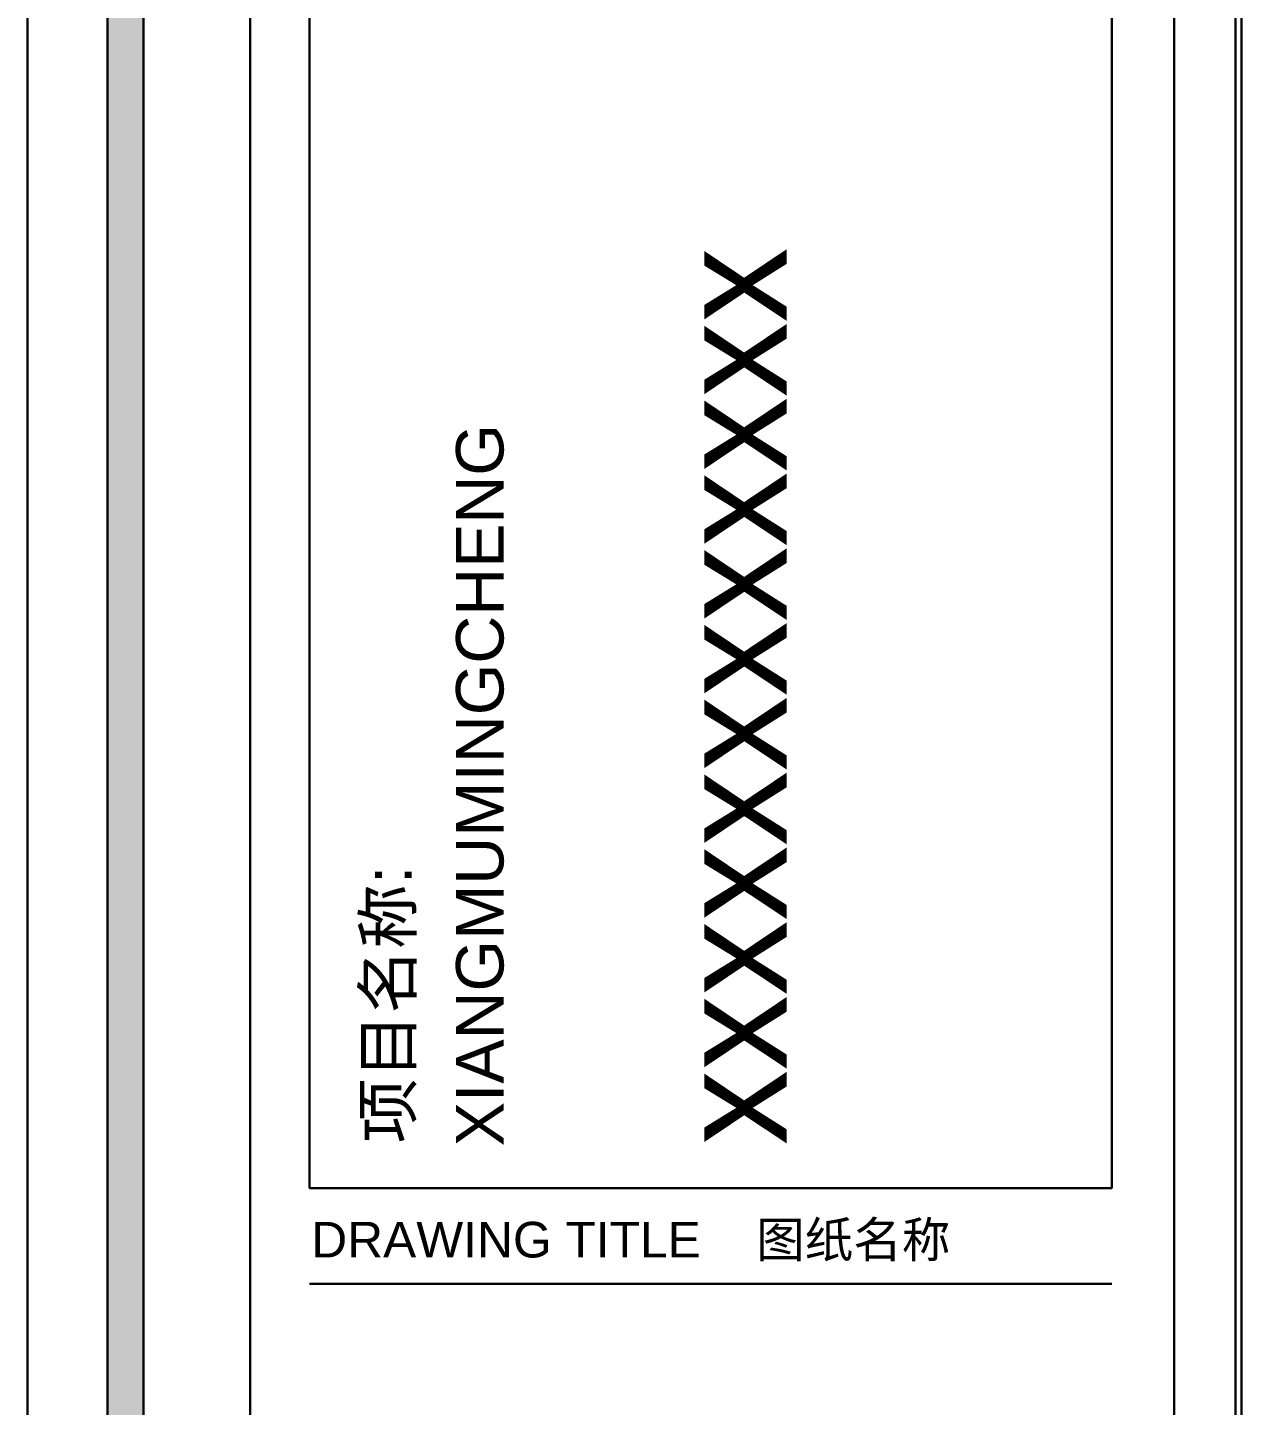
# Model space of a CAD drawing. Header units: inches. Extents: x -9450 to 207408, y -100115 to 6682.
# Drawn here: x 7154 to 9450, y 1471 to 4077 of the extents above; entities that cross this region are included whole.
import ezdxf
from ezdxf.enums import TextEntityAlignment as Align

# ---------------------------------------------------------------- set-up
doc = ezdxf.new("R2010")
doc.units = ezdxf.units.IN
doc.header["$MEASUREMENT"] = 0
doc.layers.add('E. 图框', color=4, linetype='Continuous')
doc.layers.add('E.01 布局 文字', color=71, linetype='Continuous')
doc.styles.get("Standard").update_dxf_attribs({"font": 'arial.ttf'})

# ---------------------------------------------------------------- blocks, each defined once
blk = doc.blocks.new('eet')
at = {"layer": 'E. 图框', "lineweight": 30}
for p, q in [((9450, -6682.5), (9450, 6682.5)), ((9438.5, 6666.5), (9438.5, -6666.5)), ((7154.4, -6329.3), (7154.4, 6329.3)), ((7305.6, 6329.8), (7305.6, -6329.8)), ((7373.5, -6329.8), (7373.5, 6329.8)), ((7575.5, -6329.8), (7575.5, 6329.8)), ((9322.9, 6329.8), (9322.9, -6329.8)), ((9204.6, 1700.6), (7687.8, 1700.6))]:
    blk.add_line(p, q, dxfattribs=at)
at = {"layer": 'E. 图框', "color": 7, "lineweight": 30}
blk.add_line((9438.5, 6666.5), (9438.5, -6666.5), dxfattribs=at)
at = {"layer": 'E. 图框', "lineweight": 30}
blk.add_lwpolyline([(7687.8, 5085.5), (9204.6, 5085.5), (9204.6, 1882), (7687.8, 1882)], close=True, dxfattribs=at)
blk.add_solid([(7305.6, -6329.8), (7373.5, -6329.8), (7305.6, 6666.5), (7373.5, 6666.5)], dxfattribs=at)
at = {"layer": 'E.01 布局 文字'}
blk.add_text('xxxxxxxxxxxx', height=202.5, rotation=90, dxfattribs=at).set_placement((8589.7, 1963.3))
at = {"layer": 'E.01 布局 文字', "ltscale": 1000}
for s, height, p in [('XIANGMUMINGCHENG', 89.784, (8054.5, 2643.8)), ('项目名称:', 89.78, (7880.5, 2229.3))]:
    blk.add_text(s, height=height, rotation=90, dxfattribs=at).set_placement(p, align=Align.CENTER)
at = {"layer": 'E.01 布局 文字', "ltscale": 150}
blk.add_text('DRAWING TITLE    图纸名称', height=67.338, dxfattribs=at).set_placement((7690.9, 1750.7))

msp = doc.modelspace()

# ---------------------------------------------------------------- block references
at = {"layer": 'Defpoints'}
msp.add_blockref('eet', (0, 0), dxfattribs=at)

doc.saveas('drawing.dxf')
